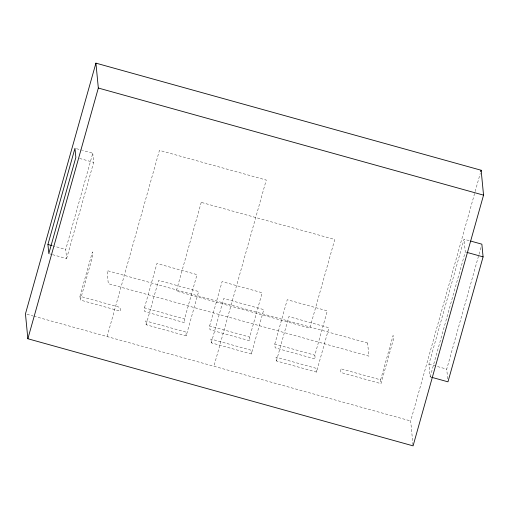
<?xml version="1.0" encoding="UTF-8"?>
<svg xmlns="http://www.w3.org/2000/svg" width="509" height="509" viewBox="0 0 509 509"><rect width="100%" height="100%" fill="white"/><g stroke="black" fill="none" stroke-linecap="round" stroke-linejoin="round"><path stroke-width="0.38" stroke-dasharray="2.54 1.91" d="M52.522 254.653L66.615 258.572L65.731 249.429L92.772 153.222L82.388 150.333M66.615 258.572L93.656 162.365L92.772 153.222M79.97 296.263L92.428 251.93L92.797 255.722L80.333 300.055L120.391 311.196L120.022 307.404L79.97 296.263L80.333 300.055M107.1 336.557L159.438 150.359L266.252 180.052L213.914 366.257M144.486 307.83L156.944 263.497L197.002 274.631L184.538 318.965L184.907 322.757L144.849 311.623L144.486 307.83L184.538 318.965M146.121 324.723L158.579 280.389L198.637 291.523L186.173 335.857L146.121 324.723L145.752 320.931L185.81 332.065L186.173 335.857M209.632 325.945L222.096 281.611L262.154 292.745L249.69 337.079L250.059 340.871L210.001 329.737L209.632 325.945L249.69 337.079M211.267 342.837L223.731 298.503L263.783 309.637L251.325 353.971L211.267 342.837L210.904 339.045L250.956 350.179L251.325 353.971M274.784 344.052L287.248 299.725L327.3 310.859L314.842 355.193L315.205 358.985L275.153 347.844L274.784 344.052L314.842 355.193M276.419 360.951L288.877 316.617L328.935 327.751L316.477 372.085L276.419 360.951L276.05 357.159L316.108 368.293L316.477 372.085M380.624 379.854L393.088 335.52L393.451 339.312L380.993 383.646L340.935 372.512L340.566 368.72L380.624 379.854L380.993 383.646M413.003 445.082L410.668 420.962L480.28 173.302M431.645 377.29L430.162 376.876L428.934 364.177L464.055 239.224L469.247 240.668M430.162 376.876L465.283 251.923L464.055 239.224M447.678 378.842L446.737 369.127L481.005 247.221M76.452 148.685L81.644 150.13M79.563 158.445L93.656 162.365M52.376 245.72L65.731 249.429M49.551 253.832L51.778 254.449M428.934 364.177L446.737 369.127M26.977 314.282L33.079 315.974M33.842 316.191L410.668 420.962M201.24 202.372L176.318 291.033L309.841 328.159L334.763 239.491L201.24 202.372M367.625 343.034L107.024 270.578L108.29 283.678L368.891 356.135L367.625 343.034"/><path stroke-width="0.76" d="M95.921 63.141L25.45 313.856L27.861 338.752L413.079 445.859L483.55 195.144L481.139 170.248L95.921 63.141L98.332 88.038L27.861 338.752M47.929 244.479L74.969 148.272L75.854 157.415L48.813 253.622L47.929 244.479L51.638 245.51M480.712 171.775L481.139 170.248M470.736 241.081L481.858 244.174L483.086 256.873L447.965 381.826L431.645 377.29M98.332 88.038L483.55 195.144M466.766 252.337L483.086 256.873"/></g></svg>
